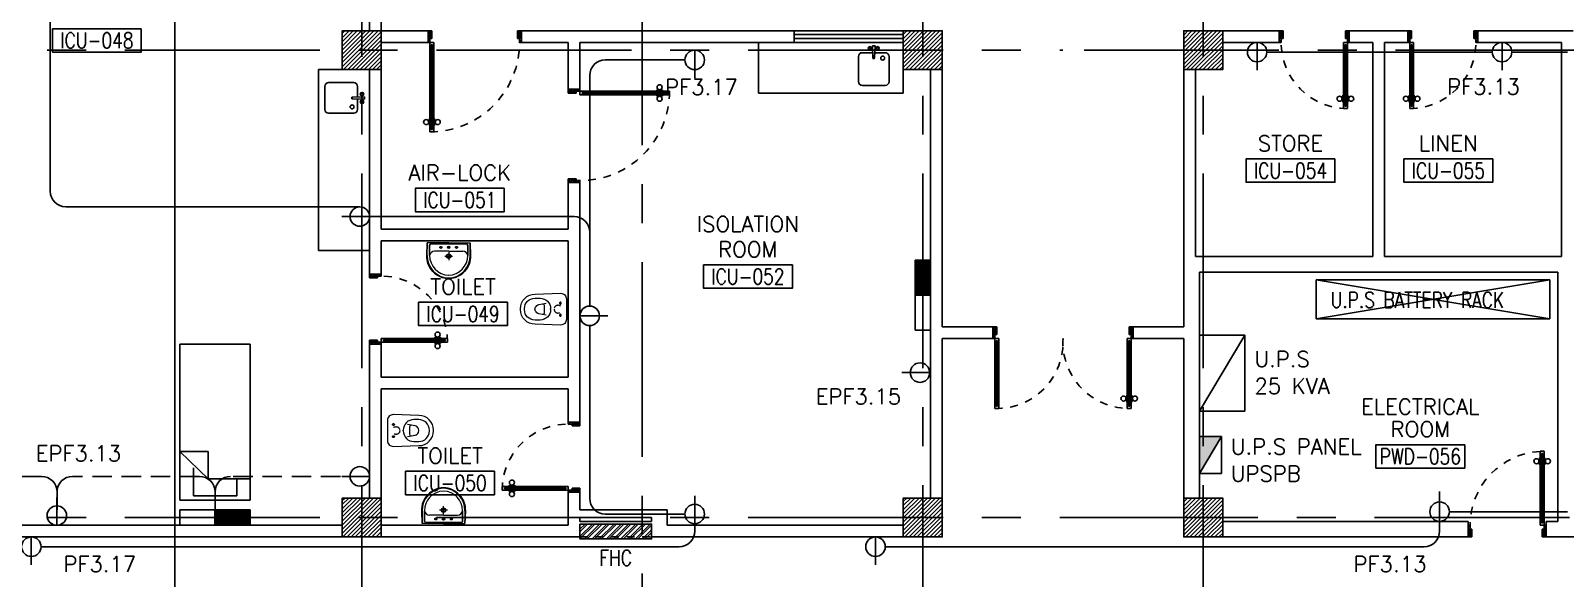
# Model space of a CAD drawing. Extents: x -0.4 to 91.9, y -1.1 to 78.4.
# Drawn here: x 55.14 to 74.84, y 36.19 to 43.22 of the extents above; entities that cross this region are included whole.
import ezdxf
from ezdxf.enums import TextEntityAlignment as Align

# ---------------------------------------------------------------- set-up
doc = ezdxf.new("R2010")
doc.units = 0
doc.header["$MEASUREMENT"] = 0
for name, pattern in [('CENTERX2', [4, 2.5, -0.5, 0.5, -0.5]), ('DASHED', [0.75, 0.5, -0.25]), ('HIDDEN', [0.375, 0.25, -0.125]), ('HIDDEN2', [0.1875, 0.125, -0.0625])]:
    doc.linetypes.add(name, pattern=pattern)
doc.layers.get('0').update_dxf_attribs({"color": 11, "linetype": 'CONTINUOUS'})
for name, color, linetype in [('ALM', 11, 'CONTINUOUS'), ('AXES', 11, 'CENTERX2'), ('COL', 11, 'CONTINUOUS'), ('DOOR', 11, 'CONTINUOUS'), ('E-CLINE', 2, 'CONTINUOUS'), ('E-HLINE', 2, 'HIDDEN'), ('E-PANELBX', 3, 'CONTINUOUS'), ('E-SOCKETS', 4, 'CONTINUOUS'), ('E-TEXT', 4, 'CONTINUOUS'), ('FHC', 11, 'CONTINUOUS'), ('FIX', 11, 'CONTINUOUS'), ('FUR', 11, 'CONTINUOUS'), ('HAT', 11, 'CONTINUOUS'), ('NON-MEDICAL', 11, 'CONTINUOUS'), ('RM-BOX', 11, 'CONTINUOUS'), ('RM-NAME', 11, 'CONTINUOUS'), ('RM-NO', 11, 'CONTINUOUS'), ('SUNI-FUR', 11, 'CONTINUOUS'), ('WALL', 11, 'CONTINUOUS'), ('WIN', 11, 'CONTINUOUS')]:
    doc.layers.add(name, color=color, linetype=linetype)
doc.styles.add('ROMANS', font='ROMANS.shx', dxfattribs={"width": 0.6})

# ---------------------------------------------------------------- blocks, each defined once
blk = doc.blocks.new('*X17')
at = {"color": 0}
for p, q in [((80579, 149522), (81047, 149990)), ((80579, 149575), (80994, 149990)), ((80579, 149628), (80941, 149990)), ((80579, 149681), (80888, 149990)), ((80579, 149734), (80835, 149990)), ((80579, 149787), (80782, 149990)), ((80579, 149840), (80729, 149990)), ((80579, 149893), (80676, 149990)), ((80579, 149946), (80623, 149990)), ((80600, 149490), (81079, 149969)), ((80653, 149490), (81079, 149916)), ((80706, 149490), (81079, 149863)), ((80759, 149490), (81079, 149810)), ((80812, 149490), (81079, 149757)), ((80865, 149490), (81079, 149704)), ((80918, 149490), (81079, 149651)), ((80971, 149490), (81079, 149598)), ((81024, 149490), (81079, 149545)), ((81077, 149490), (81079, 149492))]:
    blk.add_line(p, q, dxfattribs=at)
blk = doc.blocks.new('*X16')
at = {"color": 0}
for p, q in [((84179, 149516), (84653, 149990)), ((84179, 149569), (84600, 149990)), ((84179, 149622), (84547, 149990)), ((84179, 149675), (84494, 149990)), ((84179, 149728), (84441, 149990)), ((84179, 149781), (84388, 149990)), ((84179, 149834), (84335, 149990)), ((84179, 149887), (84282, 149990)), ((84179, 149940), (84229, 149990)), ((84206, 149490), (84679, 149963)), ((84259, 149490), (84679, 149910)), ((84312, 149490), (84679, 149857)), ((84365, 149490), (84679, 149804)), ((84418, 149490), (84679, 149751)), ((84471, 149490), (84679, 149698)), ((84524, 149490), (84679, 149645)), ((84577, 149490), (84679, 149592)), ((84630, 149490), (84679, 149539))]:
    blk.add_line(p, q, dxfattribs=at)
blk = doc.blocks.new('*X15')
at = {"color": 0}
for p, q in [((80579, 155515), (81054, 155990)), ((80579, 155568), (81001, 155990)), ((80579, 155621), (80948, 155990)), ((80579, 155674), (80895, 155990)), ((80579, 155727), (80842, 155990)), ((80579, 155780), (80789, 155990)), ((80579, 155833), (80736, 155990)), ((80579, 155886), (80683, 155990)), ((80579, 155939), (80630, 155990)), ((80607, 155490), (81079, 155962)), ((80660, 155490), (81079, 155909)), ((80713, 155490), (81079, 155856)), ((80766, 155490), (81079, 155803)), ((80819, 155490), (81079, 155750)), ((80872, 155490), (81079, 155697)), ((80925, 155490), (81079, 155644)), ((80978, 155490), (81079, 155591)), ((81031, 155490), (81079, 155538))]:
    blk.add_line(p, q, dxfattribs=at)
blk = doc.blocks.new('*X14')
at = {"color": 0}
for p, q in [((84179, 155509), (84660, 155990)), ((84179, 155562), (84607, 155990)), ((84179, 155615), (84554, 155990)), ((84179, 155668), (84501, 155990)), ((84179, 155721), (84448, 155990)), ((84179, 155774), (84395, 155990)), ((84179, 155827), (84342, 155990)), ((84179, 155880), (84289, 155990)), ((84179, 155933), (84236, 155990)), ((84179, 155986), (84183, 155990)), ((84213, 155490), (84679, 155956)), ((84266, 155490), (84679, 155903)), ((84319, 155490), (84679, 155850)), ((84372, 155490), (84679, 155796)), ((84426, 155490), (84679, 155743)), ((84479, 155490), (84679, 155690)), ((84532, 155490), (84679, 155637)), ((84585, 155490), (84679, 155584)), ((84638, 155490), (84679, 155531))]:
    blk.add_line(p, q, dxfattribs=at)
blk = doc.blocks.new('COL50')
at = {"layer": 'COL'}
blk.add_lwpolyline([(-250, 250), (-250, -250), (250, -250), (250, 250)], close=True, dxfattribs=at)
blk = doc.blocks.new('RM1')
at = {"layer": 'RM-BOX'}
blk.add_lwpolyline([(570, -200), (-570, -200), (-570, -500), (570, -500)], close=True, dxfattribs=at)
at = {"layer": 'RM-NAME', "style": 'ROMANS'}
for tag, p in [('ROOMNAME1', (0, 324)), ('ROOMNAME2', (0, 0))]:
    blk.add_attdef(tag, text='', height=200, dxfattribs=at).set_placement(p, align=Align.MIDDLE)
at = {"layer": 'RM-NO', "style": 'ROMANS', "width": 0.8}
blk.add_attdef('ROOMNO', text='', height=200, dxfattribs=at).set_placement((0, -350), align=Align.MIDDLE)
blk = doc.blocks.new('DOOR90')
at = {"layer": 'DOOR', "color": 0, "linetype": 'ByBlock'}
for p, q in [((-150, 0), (-150, -25)), ((-150, 0), (0, 0)), ((0, -50), (0, 0)), ((-1000, -25), (-1000, -75)), ((-1000, -75), (-1000, -25)), ((-950, -25), (-1000, -25)), ((-950, -75), (-1000, -75)), ((-970, -42), (-970, -58)), ((-950, -42), (-970, -42)), ((-950, -58), (-970, -58)), ((-950, -25), (-950, -42)), ((-950, -58), (-950, -75)), ((-918, -25), (-918, -18)), ((-828, -18), (-918, -18)), ((-918, -75), (-918, -82)), ((-828, -82), (-918, -82)), ((-905, -18), (-905, -9)), ((-905, -9), (-840, -9)), ((-905, -18), (-840, -18)), ((-905, -82), (-905, -91)), ((-905, -82), (-840, -82)), ((-905, -91), (-840, -91)), ((-840, -18), (-840, -9)), ((-840, -82), (-840, -91)), ((-828, -25), (-828, -18)), ((-828, -75), (-828, -82)), ((-200, -42), (-200, -25)), ((-200, -25), (-150, -25)), ((-180, -42), (-200, -42)), ((-200, -75), (-200, -58)), ((-200, -58), (-180, -58)), ((-150, -75), (-200, -75)), ((-180, -58), (-180, -42)), ((-150, -75), (-150, -25)), ((-150, -25), (-100, -25)), ((-100, -25), (-100, -50)), ((-100, -50), (0, -50)), ((-150, -900), (-150, -875)), ((-150, -875), (-100, -875)), ((0, -900), (-150, -900)), ((-150, -900), (0, -900)), ((-100, -850), (0, -850)), ((-100, -875), (-100, -850)), ((0, -850), (0, -900))]:
    blk.add_line(p, q, dxfattribs=at)
at = {"layer": 'DOOR', "color": 9, "linetype": 'ByBlock'}
for p, q in [((0, -50), (-114, 0)), ((0, -50), (-40, 0)), ((0, -50), (-100, -37)), ((0, -850), (-114, -900)), ((0, -850), (-100, -863)), ((0, -850), (-40, -900))]:
    blk.add_line(p, q, dxfattribs=at)
at = {"layer": 'DOOR', "linetype": 'ByBlock'}
for p, q in [((-200, -25), (-950, -25)), ((-200, -42), (-950, -42)), ((-200, -58), (-950, -58)), ((-950, -75), (-200, -75))]:
    blk.add_line(p, q, dxfattribs=at)
at = {"layer": 'DOOR', "color": 0, "linetype": 'ByBlock'}
for centre in [(-873, 24), (-873, -124)]:
    blk.add_circle(centre, 32.4, dxfattribs=at)
at = {"layer": 'DOOR', "color": 9, "linetype": 'ByBlock'}
for centre, radius, start, end in [((0, -50), 154, 161.1053, 166.2858), ((0, -50), 134, 158.1598, 169.28), ((0, -50), 94.4, 148.0182, 180), ((0, -50), 74.4, 137.7764, 180), ((0, -50), 114, 154.0838, 167.3774), ((0, -50), 54.4, 113.2074, 180), ((0, -50), 34.4, 90, 180), ((0, -50), 14.4, 90, 180), ((0, -850), 154, 193.7142, 198.8947), ((0, -850), 134, 190.72, 201.8402), ((0, -850), 94.4, 180, 211.9818), ((0, -850), 74.4, 180, 222.2236), ((0, -850), 54.4, 180, 246.7926), ((0, -850), 34.4, 180, 270), ((0, -850), 14.4, 180, 270)]:
    blk.add_arc(centre, radius, start, end, dxfattribs=at)
at = {"layer": 'DOOR', "linetype": 'HIDDEN', "ltscale": 0.5}
blk.add_arc((-150, -25), 850, 180, 270, dxfattribs=at)
blk = doc.blocks.new('A$C272A55A0')
at = {"layer": 'DOOR', "color": 0, "linetype": 'ByBlock'}
for p, q in [((0, 900), (0, 1050)), ((50, 1050), (0, 1050)), ((50, 950), (50, 1050)), ((1750, 950), (1750, 1050)), ((1750, 1050), (1800, 1050)), ((1800, 1050), (1800, 900)), ((0, 900), (25, 900)), ((25, 950), (50, 950)), ((25, 900), (25, 950)), ((75, 900), (25, 900)), ((25, 850), (25, 900)), ((42, 850), (25, 850)), ((58, 870), (42, 870)), ((42, 870), (42, 850)), ((58, 850), (58, 870)), ((75, 850), (58, 850)), ((75, 900), (75, 850)), ((1725, 900), (1775, 900)), ((1725, 900), (1725, 850)), ((1725, 850), (1742, 850)), ((1742, 870), (1758, 870)), ((1742, 850), (1742, 870)), ((1775, 950), (1750, 950)), ((1758, 870), (1758, 850)), ((1758, 850), (1775, 850)), ((1775, 900), (1775, 950)), ((1800, 900), (1775, 900)), ((1775, 850), (1775, 900)), ((25, 50), (42, 50)), ((25, 50), (25, 0)), ((25, 0), (75, 0)), ((75, 0), (25, 0)), ((42, 50), (42, 30)), ((42, 30), (58, 30)), ((58, 50), (75, 50)), ((58, 50), (58, 30)), ((75, 50), (75, 0)), ((1718, 160), (1709, 160)), ((1709, 95), (1709, 160)), ((1718, 95), (1709, 95)), ((1725, 173), (1718, 173)), ((1718, 173), (1718, 83)), ((1718, 95), (1718, 160)), ((1725, 83), (1718, 83)), ((1742, 50), (1725, 50)), ((1725, 50), (1725, 0)), ((1775, 0), (1725, 0)), ((1725, 0), (1775, 0)), ((1742, 50), (1742, 30)), ((1758, 30), (1742, 30)), ((1775, 50), (1758, 50)), ((1758, 50), (1758, 30)), ((1775, 173), (1782, 173)), ((1775, 83), (1782, 83)), ((1775, 50), (1775, 0)), ((1782, 173), (1782, 83)), ((1782, 160), (1791, 160)), ((1782, 95), (1782, 160)), ((1782, 95), (1791, 95)), ((1791, 95), (1791, 160))]:
    blk.add_line(p, q, dxfattribs=at)
at = {"layer": 'DOOR', "color": 9, "linetype": 'ByBlock'}
for p, q in [((50, 1050), (0, 1010)), ((50, 1050), (0, 937)), ((50, 1050), (37, 950)), ((1750, 1050), (1800, 1010)), ((1750, 1050), (1800, 937)), ((1750, 1050), (1763, 950))]:
    blk.add_line(p, q, dxfattribs=at)
at = {"layer": 'DOOR', "linetype": 'ByBlock'}
for p, q in [((25, 850), (25, 50)), ((42, 850), (42, 50)), ((58, 850), (58, 50)), ((75, 50), (75, 850)), ((1725, 50), (1725, 850)), ((1742, 850), (1742, 50)), ((1758, 850), (1758, 50)), ((1775, 850), (1775, 50))]:
    blk.add_line(p, q, dxfattribs=at)
at = {"layer": 'DOOR', "color": 0, "linetype": 'ByBlock'}
for centre in [(1676, 128), (1824, 128)]:
    blk.add_circle(centre, 32.4, dxfattribs=at)
at = {"layer": 'DOOR', "color": 9, "linetype": 'ByBlock'}
for centre, radius, start, end in [((50, 1050), 54.4, 203.2074, 270), ((50, 1050), 74.4, 227.7764, 270), ((50, 1050), 34.4, 180, 270), ((50, 1050), 14.4, 180, 270), ((1750, 1050), 14.4, 270, 0), ((1750, 1050), 34.4, 270, 0), ((1750, 1050), 54.4, 270, 336.7926), ((1750, 1050), 74.4, 270, 312.2236), ((50, 1050), 94.4, 238.0182, 270), ((50, 1050), 114, 244.0838, 257.3774), ((50, 1050), 134, 248.1598, 259.28), ((50, 1050), 154, 251.1053, 256.2858), ((1750, 1050), 94.4, 270, 301.9818), ((1750, 1050), 114, 282.6226, 295.9162), ((1750, 1050), 134, 280.72, 291.8402), ((1750, 1050), 154, 283.7142, 288.8947)]:
    blk.add_arc(centre, radius, start, end, dxfattribs=at)
at = {"layer": 'DOOR', "linetype": 'HIDDEN', "ltscale": 0.5}
for centre, start, end in [((50, 851), 268.3174, 3.2965), ((1750, 851), 176.7035, 271.6826)]:
    blk.add_arc(centre, 851, start, end, dxfattribs=at)
at = {"layer": 'WALL', "linetype": 'ByBlock'}
blk.add_line((1800, 900), (1800, 1050), dxfattribs=at)
blk = doc.blocks.new('*X43')
at = {"color": 0}
for p, q in [((73379, 149535), (73834, 149990)), ((73379, 149588), (73781, 149990)), ((73379, 149641), (73728, 149990)), ((73379, 149694), (73675, 149990)), ((73379, 149747), (73622, 149990)), ((73379, 149800), (73569, 149990)), ((73379, 149853), (73516, 149990)), ((73379, 149906), (73463, 149990)), ((73379, 149959), (73410, 149990)), ((73387, 149490), (73879, 149982)), ((73440, 149490), (73879, 149929)), ((73493, 149490), (73879, 149876)), ((73546, 149490), (73879, 149822)), ((73599, 149490), (73879, 149769)), ((73653, 149490), (73879, 149716)), ((73706, 149490), (73879, 149663)), ((73759, 149490), (73879, 149610)), ((73812, 149490), (73879, 149557)), ((73865, 149490), (73879, 149504))]:
    blk.add_line(p, q, dxfattribs=at)
blk = doc.blocks.new('*X40')
at = {"color": 0}
for p, q in [((73379, 155527), (73842, 155990)), ((73379, 155580), (73789, 155990)), ((73379, 155633), (73736, 155990)), ((73379, 155686), (73683, 155990)), ((73379, 155739), (73629, 155990)), ((73379, 155793), (73576, 155990)), ((73379, 155846), (73523, 155990)), ((73379, 155899), (73470, 155990)), ((73379, 155952), (73417, 155990)), ((73395, 155490), (73879, 155974)), ((73448, 155490), (73879, 155921)), ((73501, 155490), (73879, 155868)), ((73554, 155490), (73879, 155815)), ((73607, 155490), (73879, 155762)), ((73660, 155490), (73879, 155709)), ((73713, 155490), (73879, 155656)), ((73766, 155490), (73879, 155603)), ((73819, 155490), (73879, 155550)), ((73872, 155490), (73879, 155497))]:
    blk.add_line(p, q, dxfattribs=at)
blk = doc.blocks.new('DOOR100')
at = {"layer": 'DOOR', "color": 0, "linetype": 'ByBlock'}
for p, q in [((-82, 1205), (-91, 1205)), ((-91, 1205), (-91, 1140)), ((-75, 1218), (-82, 1218)), ((-82, 1128), (-82, 1218)), ((-82, 1205), (-82, 1140)), ((-25, 1300), (-75, 1300)), ((-75, 1300), (-25, 1300)), ((-75, 1250), (-75, 1300)), ((-58, 1250), (-75, 1250)), ((-42, 1270), (-58, 1270)), ((-58, 1250), (-58, 1270)), ((-42, 1250), (-42, 1270)), ((-25, 1250), (-42, 1250)), ((-25, 1250), (-25, 1300)), ((-25, 1218), (-18, 1218)), ((-18, 1128), (-18, 1218)), ((-18, 1205), (-9, 1205)), ((-18, 1205), (-18, 1140)), ((-9, 1205), (-9, 1140)), ((-82, 1140), (-91, 1140)), ((-75, 1128), (-82, 1128)), ((-25, 1128), (-18, 1128)), ((-18, 1140), (-9, 1140)), ((-75, 200), (-58, 200)), ((-75, 150), (-75, 200)), ((-58, 200), (-58, 180)), ((-42, 200), (-25, 200)), ((-42, 180), (-42, 200)), ((-25, 200), (-25, 150)), ((-1200, 0), (-1200, 150)), ((-1200, 150), (-1175, 150)), ((-1200, 150), (-1200, 0)), ((-1150, 0), (-1200, 0)), ((-1175, 150), (-1175, 100)), ((-1175, 100), (-1150, 100)), ((-1150, 100), (-1150, 0)), ((-75, 150), (-25, 150)), ((-58, 180), (-42, 180)), ((-50, 100), (-50, 0)), ((-25, 100), (-50, 100)), ((-50, 0), (0, 0)), ((0, 150), (-25, 150)), ((-25, 150), (-25, 100)), ((0, 150), (0, 0))]:
    blk.add_line(p, q, dxfattribs=at)
at = {"layer": 'DOOR', "linetype": 'ByBlock'}
for p, q in [((-75, 1250), (-75, 200)), ((-58, 200), (-58, 1250)), ((-42, 200), (-42, 1250)), ((-25, 200), (-25, 1250)), ((0, 0), (0, 150))]:
    blk.add_line(p, q, dxfattribs=at)
at = {"layer": 'DOOR', "color": 9, "linetype": 'ByBlock'}
for p, q in [((-1150, 0), (-1200, 114)), ((-1150, 0), (-1200, 40)), ((-1150, 0), (-1163, 100)), ((-50, 0), (0, 114)), ((-50, 0), (-37, 100)), ((-50, 0), (0, 40))]:
    blk.add_line(p, q, dxfattribs=at)
at = {"layer": 'DOOR', "color": 0, "linetype": 'ByBlock'}
for centre in [(-124, 1173), (24, 1173)]:
    blk.add_circle(centre, 32.4, dxfattribs=at)
at = {"layer": 'DOOR', "linetype": 'HIDDEN', "ltscale": 0.5}
blk.add_arc((-25, 150), 1150, 90, 180.0001, dxfattribs=at)
at = {"layer": 'DOOR', "color": 9, "linetype": 'ByBlock'}
for centre, radius, start, end in [((-1150, 0), 154, 103.7142, 108.8947), ((-1150, 0), 134, 100.72, 111.8402), ((-1150, 0), 94.4, 90, 121.9818), ((-1150, 0), 74.4, 90, 132.2236), ((-1150, 0), 54.4, 90, 156.7926), ((-1150, 0), 34.4, 90, 180), ((-1150, 0), 14.4, 90, 180), ((-50, 0), 94.4, 58.0182, 90), ((-50, 0), 74.4, 47.7764, 90), ((-50, 0), 54.4, 23.2074, 90), ((-50, 0), 34.4, 0, 90), ((-50, 0), 14.4, 0, 90), ((-50, 0), 134, 68.1598, 79.28), ((-50, 0), 114, 64.0838, 77.3774), ((-50, 0), 154, 71.1053, 76.2858)]:
    blk.add_arc(centre, radius, start, end, dxfattribs=at)
blk = doc.blocks.new('DOOR-10')
at = {"layer": 'DOOR', "color": 0, "linetype": 'ByBlock'}
for p, q in [((-83, 1005), (-92, 1005)), ((-92, 1005), (-92, 940)), ((-76, 1018), (-83, 1018)), ((-83, 928), (-83, 1018)), ((-83, 1005), (-83, 940)), ((-26, 1100), (-76, 1100)), ((-76, 1100), (-26, 1100)), ((-76, 1050), (-76, 1100)), ((-59, 1050), (-76, 1050)), ((-43, 1070), (-59, 1070)), ((-59, 1050), (-59, 1070)), ((-43, 1050), (-43, 1070)), ((-26, 1050), (-43, 1050)), ((-26, 1050), (-26, 1100)), ((-26, 1018), (-18, 1018)), ((-18, 928), (-18, 1018)), ((-18, 1005), (-9, 1005)), ((-18, 1005), (-18, 940)), ((-9, 1005), (-9, 940)), ((-83, 940), (-92, 940)), ((-76, 928), (-83, 928)), ((-26, 928), (-18, 928)), ((-18, 940), (-9, 940)), ((-76, 200), (-59, 200)), ((-76, 150), (-76, 200)), ((-59, 200), (-59, 180)), ((-43, 200), (-26, 200)), ((-43, 180), (-43, 200)), ((-26, 200), (-26, 150)), ((-1001, 0), (-1001, 150)), ((-1001, 150), (-976, 150)), ((-1001, 150), (-1001, 0)), ((-951, 0), (-1001, 0)), ((-976, 150), (-976, 100)), ((-976, 100), (-951, 100)), ((-951, 100), (-951, 0)), ((-76, 150), (-26, 150)), ((-59, 180), (-43, 180)), ((-51, 100), (-51, 0)), ((-26, 100), (-51, 100)), ((-51, 0), (-1, 0)), ((-1, 150), (-26, 150)), ((-26, 150), (-26, 100))]:
    blk.add_line(p, q, dxfattribs=at)
at = {"layer": 'DOOR', "linetype": 'ByBlock'}
for p, q in [((-76, 1050), (-76, 200)), ((-59, 200), (-59, 1050)), ((-43, 200), (-43, 1050)), ((-26, 200), (-26, 1050))]:
    blk.add_line(p, q, dxfattribs=at)
at = {"layer": 'DOOR', "color": 9, "linetype": 'ByBlock'}
for p, q in [((-951, 0), (-1001, 114)), ((-951, 0), (-1001, 40)), ((-951, 0), (-964, 100)), ((-51, 0), (-1, 114)), ((-51, 0), (-37, 100)), ((-51, 0), (-1, 40)), ((-1, 0), (-1, 150))]:
    blk.add_line(p, q, dxfattribs=at)
at = {"layer": 'DOOR', "color": 0, "linetype": 'ByBlock'}
for centre in [(-124, 973), (23, 973)]:
    blk.add_circle(centre, 32.4, dxfattribs=at)
at = {"layer": 'DOOR', "linetype": 'HIDDEN', "ltscale": 0.5}
blk.add_arc((-23, 149), 952, 93.1482, 179.9482, dxfattribs=at)
at = {"layer": 'DOOR', "color": 9, "linetype": 'ByBlock'}
for centre, radius, start, end in [((-951, 0), 154, 103.7142, 108.8947), ((-951, 0), 134, 100.72, 111.8402), ((-951, 0), 94.4, 90, 121.9818), ((-951, 0), 74.4, 90, 132.2236), ((-951, 0), 54.4, 90, 156.7926), ((-951, 0), 34.4, 90, 180), ((-951, 0), 14.4, 90, 180), ((-51, 0), 94.4, 58.0182, 90), ((-51, 0), 74.4, 47.7764, 90), ((-51, 0), 54.4, 23.2074, 90), ((-51, 0), 34.4, 0, 90), ((-51, 0), 14.4, 0, 90), ((-51, 0), 134, 68.1598, 79.28), ((-51, 0), 114, 64.0838, 77.3774), ((-51, 0), 154, 71.1053, 76.2858)]:
    blk.add_arc(centre, radius, start, end, dxfattribs=at)
blk = doc.blocks.new('WC1')
at = {"layer": 'FIX', "lineweight": 20}
for p, q in [((-210, 204), (-538, 194)), ((-727, 5), (-727, -5)), ((-674, 5), (-674, -5)), ((-534, 24), (-540, 0)), ((-540, 0), (-534, -24)), ((-475, 141), (-538, 141)), ((-395, 76), (-490, 60)), ((-339, 5), (-339, -5)), ((-538, -141), (-475, -141)), ((-538, -194), (-210, -204)), ((-490, -60), (-395, -76))]:
    blk.add_line(p, q, dxfattribs=at)
at = {"layer": 'FIX', "linetype": 'Continuous', "lineweight": 20}
blk.add_line((-420, -47), (-420, 45), dxfattribs=at)
at = {"layer": 'FIX', "lineweight": 20}
blk.add_lwpolyline([(-213, -204), (-210, -204, 0.414214), (-137, -131), (-137, 0), (-137, 131, 0.414214), (-210, 204)], format="xyb", dxfattribs=at)
at = {"layer": 'FIX', "linetype": 'HIDDEN2', "lineweight": 20, "ltscale": 0.3}
blk.add_circle((-245, 0), 49.8, dxfattribs=at)
at = {"layer": 'FIX', "linetype": 'HIDDEN', "lineweight": 20, "ltscale": 0.05}
for centre in [(-213, 78), (-213, -77)]:
    blk.add_circle(centre, 11.6, dxfattribs=at)
at = {"layer": 'FIX', "lineweight": 20}
for centre, radius, start, end in [((-538, 5), 189, 90, 180), ((-538, 5), 136, 90, 180), ((-473, -7), 68.2, 128.9242, 152.8468), ((-464, -18), 82, 108.496, 128.9242), ((-475, 5), 136, 360, 90), ((-538, -5), 189, 180, 270), ((-538, -5), 136, 180, 270), ((-473, 7), 68.2, 207.1532, 231.0758), ((-464, 18), 82, 231.0758, 251.504), ((-475, -5), 136, 270, 0)]:
    blk.add_arc(centre, radius, start, end, dxfattribs=at)
at = {"layer": 'FIX', "linetype": 'Continuous', "lineweight": 20}
for centre, start, end in [((-443, 46), 357.6662, 91.6121), ((-442, -46), 268.3879, 2.3338)]:
    blk.add_arc(centre, 22.3, start, end, dxfattribs=at)
blk = doc.blocks.new('LAV1')
at = {"layer": 'FIX', "linetype": 'ByBlock', "ltscale": 0.3}
for p, q in [((-280, 210), (-275, 50)), ((-245, 210), (-245, 85)), ((245, 210), (245, 85)), ((280, 210), (275, 50)), ((0, 60), (-220, 60)), ((0, 60), (220, 60))]:
    blk.add_line(p, q, dxfattribs=at)
at = {"layer": 'FIX', "linetype": 'Continuous', "lineweight": 20}
for p, q in [((-275, 210), (-275, 50)), ((275, 210), (275, 50)), ((0, 50), (-275, 50)), ((0, 50), (-252, 50)), ((0, 155), (-181, 155)), ((0, 155), (181, 155)), ((0, 50), (252, 50)), ((0, 50), (275, 50))]:
    blk.add_line(p, q, dxfattribs=at)
at = {"layer": 'FIX', "linetype": 'DASHED', "lineweight": 20, "ltscale": 0.05}
for p, q in [((50, 220), (-50, 220)), ((0, 170), (0, 270)), ((0, 170), (0, 270))]:
    blk.add_line(p, q, dxfattribs=at)
at = {"layer": 'FIX', "lineweight": 20}
for p, q in [((16, 107), (-15, 107)), ((0, 92), (0, 123))]:
    blk.add_line(p, q, dxfattribs=at)
for centre, radius in [((0, 220), 29.5), ((0, 220), 22.5), ((0, 107), 15.5)]:
    blk.add_circle(centre, radius, dxfattribs=at)
at = {"layer": 'FIX', "linetype": 'HIDDEN', "lineweight": 20, "ltscale": 0.05}
for centre in [(-100, 107), (100, 107)]:
    blk.add_circle(centre, 12.4, dxfattribs=at)
at = {"layer": 'FIX', "linetype": 'ByBlock', "ltscale": 0.3}
for centre, radius, start, end in [((7, 220), 287, 91.3776, 182.0064), ((-7, 220), 287, 357.9936, 88.6224), ((-220, 85), 24.9, 179.7021, 269.9486), ((220, 85), 24.9, 270.0514, 0.2979)]:
    blk.add_arc(centre, radius, start, end, dxfattribs=at)
at = {"layer": 'FIX', "linetype": 'Continuous', "lineweight": 20}
for centre, radius, start, end in [((8, 217), 283, 91.6988, 181.351), ((8, 212), 253, 91.7328, 180.4884), ((-8, 217), 283, 358.649, 88.3012), ((-8, 212), 253, 359.5116, 88.2672), ((-179, 222), 66.9, 190.2006, 268.0786), ((179, 222), 66.9, 271.9214, 349.7994)]:
    blk.add_arc(centre, radius, start, end, dxfattribs=at)
blk = doc.blocks.new('BHU')
at = {"color": 8}
for p, q in [((0, -311), (145, 1)), ((0, -340), (159, 1)), ((0, -370), (173, 1)), ((0, -399), (187, 1)), ((0, -281), (132, 1)), ((0, -251), (118, 1)), ((0, -15), (7, 1)), ((0, -44), (21, 1)), ((0, -74), (35, 1)), ((0, -104), (49, 1)), ((0, -133), (63, 1)), ((0, -163), (76, 1)), ((0, -192), (90, 1)), ((0, -222), (104, 1)), ((0, -429), (199, -1)), ((4, -450), (199, -31)), ((18, -450), (199, -61)), ((32, -450), (199, -90)), ((45, -450), (199, -120)), ((59, -450), (199, -149)), ((73, -450), (199, -179)), ((87, -450), (199, -208)), ((101, -450), (199, -238)), ((114, -450), (199, -268)), ((128, -450), (199, -297)), ((142, -450), (199, -327)), ((156, -450), (199, -356)), ((169, -450), (199, -386)), ((183, -450), (199, -416)), ((197, -450), (199, -445))]:
    blk.add_line(p, q, dxfattribs=at)
at = {"layer": 'E-SOCKETS'}
for p, q in [((0, 450), (199, 450)), ((0, -450), (0, 450)), ((199, 450), (199, -450))]:
    blk.add_line(p, q, dxfattribs=at)
at = {"layer": 'E-SOCKETS', "color": 4}
for p, q in [((0, 1), (199, 1)), ((0, -450), (199, -450))]:
    blk.add_line(p, q, dxfattribs=at)

msp = doc.modelspace()

# ---------------------------------------------------------------- hatches: boundary and pattern name
at = {"layer": 'E-PANELBX'}
h = msp.add_hatch(color=256, dxfattribs=at)
h.paths.add_polyline_path([(70.425, 38.0114), (70.19, 38.0114), (70.19, 37.6197)])
h.paths.add_polyline_path([(70.19, 38.0114), (70.14, 38.0114), (70.14, 37.5364), (70.19, 37.6197)])
at = {"layer": 'FHC', "linetype": 'ByBlock', "ltscale": 0.3}
h = msp.add_hatch(dxfattribs=at)
h.set_pattern_fill('ANSI32', color=11, scale=0.175, style=0)
h.set_pattern_definition([(45, (-170.00618, 5.643995), (-0.046403883, 0.046403883), []), (45, (-169.975246, 5.643995), (-0.046403883, 0.046403883), [])])
h.paths.add_polyline_path([(63.11, 36.695), (63.11, 36.885), (62.19, 36.885), (62.19, 36.695)])
h.paths.add_polyline_path([(61.9774, 36.2739), (61.9774, 36.6947), (62.2399, 36.6947), (62.2399, 36.2739)], flags=9)

# ---------------------------------------------------------------- linework, layer by layer
at = {"layer": 'ALM', "linetype": 'ByBlock'}
msp.add_line((66.34, 36.72), (66.59, 36.72), dxfattribs=at)
msp.add_line((66.34, 36.72), (66.59, 36.72), dxfattribs=at)
at = {"layer": 'AXES'}
for p, q in [((59.39, -1.1143), (59.39, 77.6984)), ((66.59, -1.1143), (66.59, 77.6984)), ((66.59, -1.1143), (66.59, 77.6984)), ((70.19, -1.1143), (70.19, 77.6984)), ((70.19, -1.1143), (70.19, 77.6984)), ((62.99, 5.75), (62.99, 64.57)), ((0.35, 42.97), (68.39, 42.97)), ((91.1596, 42.97), (68.39, 42.97)), ((0.35, 36.97), (68.39, 36.97)), ((68.39, 36.97), (84.59, 36.97))]:
    msp.add_line(p, q, dxfattribs=at)
at = {"layer": 'E-CLINE', "color": 4, "linetype": 'ByBlock', "ltscale": 0.3}
for p, q in [((55.39, 47.42), (55.39, 41.1585)), ((71.0061, 42.945), (73.9006, 42.945)), ((74.1506, 42.945), (74.865, 42.945)), ((63.5379, 42.845), (62.515, 42.845)), ((62.315, 39.6847), (62.315, 42.645)), ((59.365, 40.9585), (55.59, 40.9585)), ((59.49, 40.8335), (62.115, 40.8335)), ((62.315, 37.215), (62.315, 39.4347)), ((73.3491, 37.045), (74.865, 37.045)), ((63.6629, 36.89), (63.6629, 36.795)), ((73.2241, 36.92), (73.2241, 36.795)), ((55.2729, 36.595), (63.4629, 36.595)), ((66.108, 36.595), (73.0241, 36.595))]:
    msp.add_line(p, q, dxfattribs=at)
at = {"layer": 'E-CLINE', "color": 4, "linetype": 'ByBlock'}
for p, q in [((55.4778, 37.2982), (55.4778, 37.0694)), ((57.5062, 37.2982), (57.5062, 37.0694)), ((63.5379, 37.015), (62.515, 37.015))]:
    msp.add_line(p, q, dxfattribs=at)
at = {"layer": 'E-CLINE', "color": 4, "linetype": 'ByBlock', "ltscale": 0.3}
for centre, start, end in [((62.515, 42.645), 90, 180), ((55.59, 41.1585), 180, 270), ((73.0241, 36.795), 270, 0)]:
    msp.add_arc(centre, 0.2, start, end, dxfattribs=at)
at = {"layer": 'E-CLINE', "color": 4, "linetype": 'ByBlock'}
for centre, start, end in [((62.115, 40.6335), 0, 90), ((55.2778, 37.2982), 0, 90), ((55.6778, 37.2982), 90, 180), ((57.3062, 37.2982), 0, 90), ((57.7062, 37.2982), 90, 180), ((62.515, 37.215), 180, 270), ((63.4629, 36.795), 270, 0)]:
    msp.add_arc(centre, 0.2, start, end, dxfattribs=at)
at = {"layer": 'E-HLINE', "color": 4}
for p, q in [((66.5903, 39.3735), (66.5903, 38.95)), ((55.2778, 37.4982), (54.4183, 37.4982)), ((57.3062, 37.4982), (55.6778, 37.4982)), ((59.49, 37.4982), (57.7062, 37.4982))]:
    msp.add_line(p, q, dxfattribs=at)
at = {"layer": 'E-PANELBX'}
for p, q in [((71.64, 40.02), (74.64, 40.02)), ((71.64, 40.02), (71.64, 39.52)), ((71.64, 39.52), (74.64, 40.02)), ((74.64, 39.52), (71.64, 40.02)), ((74.64, 40.02), (74.64, 39.52)), ((71.64, 39.52), (74.64, 39.52)), ((70.14, 38.3364), (70.14, 39.3114)), ((70.14, 39.3114), (70.725, 39.3114)), ((70.725, 39.3114), (70.14, 38.3364)), ((70.725, 39.3114), (70.725, 38.3364)), ((70.725, 38.3364), (70.14, 38.3364)), ((70.14, 37.5364), (70.14, 38.0114)), ((70.14, 38.0114), (70.425, 38.0114)), ((70.425, 38.0114), (70.14, 37.5364)), ((70.425, 38.0114), (70.425, 37.5364)), ((70.425, 37.5364), (70.14, 37.5364))]:
    msp.add_line(p, q, dxfattribs=at)
at = {"layer": 'E-SOCKETS'}
for p, q in [((63.6629, 42.97), (63.6629, 42.6117)), ((70.8811, 43.07), (70.8811, 42.7117)), ((74.0256, 43.07), (74.0256, 42.7117)), ((59.49, 40.8335), (59.1317, 40.8335)), ((62.19, 39.5597), (62.5483, 39.5597)), ((66.6797, 38.8301), (66.3214, 38.8301)), ((59.24, 37.4982), (59.1317, 37.4982)), ((55.476, 36.87), (55.476, 37.2283)), ((63.6629, 36.89), (63.6629, 37.2483)), ((73.2241, 36.92), (73.2241, 37.3022)), ((55.1479, 36.72), (55.1479, 36.3617)), ((65.983, 36.72), (65.983, 36.3617))]:
    msp.add_line(p, q, dxfattribs=at)
for centre in [(63.6629, 42.845), (70.8811, 42.945), (74.0256, 42.945), (59.365, 40.8335), (62.315, 39.5597), (66.5547, 38.8301), (59.365, 37.4982), (55.476, 36.995), (63.6629, 37.015), (73.2241, 37.045), (55.1479, 36.595), (65.983, 36.595)]:
    msp.add_circle(centre, 0.125, dxfattribs=at)
at = {"layer": 'FHC', "linetype": 'ByBlock', "ltscale": 0.3}
msp.add_lwpolyline([(62.19, 36.885), (63.11, 36.885), (63.11, 36.695), (62.19, 36.695)], close=True, dxfattribs=at)
at = {"layer": 'FUR'}
for p, q in [((57.0555, 37.1944), (57.0555, 39.1944)), ((57.0555, 39.1944), (57.9555, 39.1944)), ((57.9555, 39.1944), (57.9555, 37.1944)), ((57.0555, 37.8194), (57.4166, 37.8194)), ((57.4166, 37.466), (57.0555, 37.8194)), ((57.4166, 37.466), (57.4166, 37.8194)), ((57.2277, 37.2498), (57.2277, 37.6095)), ((57.9555, 37.466), (57.4166, 37.466)), ((57.7856, 37.466), (57.7856, 37.2498)), ((57.7856, 37.2498), (57.2277, 37.2498)), ((57.9555, 37.1944), (57.0555, 37.1944))]:
    msp.add_line(p, q, dxfattribs=at)
at = {"layer": 'NON-MEDICAL'}
for p, q in [((64.4836, 42.42), (64.4836, 43.07)), ((65.977, 43.0258), (65.9449, 43.0258)), ((65.9449, 43.0258), (65.951, 42.8705)), ((65.977, 43.0258), (65.9709, 42.8705)), ((65.7646, 42.8877), (65.7646, 42.5666)), ((65.951, 42.9376), (65.8145, 42.9376)), ((66.1074, 42.9376), (65.9709, 42.9376)), ((66.1573, 42.5666), (66.1573, 42.8877)), ((59.1351, 42.72), (58.8351, 42.72)), ((58.8351, 42.72), (58.8351, 40.3991)), ((59.2856, 42.5527), (58.9645, 42.5527)), ((66.3375, 42.42), (66.3375, 42.72)), ((58.9146, 42.5028), (58.9146, 42.2099)), ((59.4236, 42.3724), (59.2684, 42.3663)), ((59.3355, 42.3663), (59.3355, 42.5028)), ((59.4236, 42.3403), (59.4236, 42.3724)), ((64.4836, 42.42), (66.3375, 42.42)), ((65.8145, 42.5168), (66.1074, 42.5168)), ((58.9645, 42.16), (59.2856, 42.16)), ((59.4236, 42.3403), (59.2684, 42.3464)), ((59.3355, 42.2099), (59.3355, 42.3464)), ((59.4851, 40.3991), (58.8351, 40.3991))]:
    msp.add_line(p, q, dxfattribs=at)
for centre, radius in [((65.9112, 42.9947), 0.0217), ((65.9112, 42.9947), 0.014), ((66.0107, 42.9947), 0.0217), ((66.0107, 42.9947), 0.014), ((66.0754, 42.8682), 0.0255), ((59.3926, 42.4061), 0.0217), ((59.3926, 42.4061), 0.014), ((59.266, 42.2419), 0.0255), ((59.3926, 42.3066), 0.0217), ((59.3926, 42.3066), 0.014)]:
    msp.add_circle(centre, radius, dxfattribs=at)
for centre, radius, start, end in [((65.8145, 42.8877), 0.0499, 90, 180), ((65.961, 42.8705), 0.00997, 180, 0), ((66.1074, 42.8877), 0.0499, 0, 90), ((58.9645, 42.5028), 0.0499, 90, 180), ((59.2856, 42.5028), 0.0499, 0, 90), ((65.8145, 42.5666), 0.0499, 180, 270), ((66.1074, 42.5666), 0.0499, 270, 0), ((59.2684, 42.3564), 0.00997, 90, 270), ((58.9645, 42.2099), 0.0499, 180, 270), ((59.2856, 42.2099), 0.0499, 270, 0)]:
    msp.add_arc(centre, radius, start, end, dxfattribs=at)
at = {"layer": 'SUNI-FUR', "linetype": 'Continuous'}
msp.add_line((56.99, 5.75), (56.99, 64.57), dxfattribs=at)
at = {"layer": 'WALL', "linetype": 'ByBlock'}
for p, q in [((59.49, 43.6075), (59.49, 43.22)), ((59.64, 43.6075), (59.64, 43.22)), ((59.64, 43.22), (60.24, 43.22)), ((60.24, 43.07), (60.24, 43.22)), ((61.44, 43.07), (61.44, 43.22)), ((61.44, 43.22), (64.94, 43.22)), ((64.94, 43.07), (64.94, 43.22)), ((70.19, 43.22), (71.165, 43.22)), ((71.165, 43.22), (71.165, 43.07)), ((72.065, 43.22), (72.065, 43.07)), ((72.065, 43.22), (72.815, 43.22)), ((72.815, 43.22), (72.815, 43.07)), ((73.715, 43.22), (73.715, 43.07)), ((73.715, 43.22), (74.94, 43.22)), ((59.64, 43.07), (60.24, 43.07)), ((61.44, 43.07), (62.04, 43.07)), ((62.19, 43.07), (64.94, 43.07)), ((70.44, 43.07), (71.165, 43.07)), ((72.065, 43.07), (72.365, 43.07)), ((72.365, 43.07), (72.365, 40.32)), ((72.515, 43.07), (72.515, 40.32)), ((72.515, 43.07), (72.815, 43.07)), ((73.715, 43.07), (74.79, 43.07)), ((74.79, 43.07), (74.79, 40.32)), ((66.69, 37.22), (66.69, 42.72)), ((66.84, 39.42), (66.84, 42.72)), ((69.94, 42.7389), (69.94, 39.42)), ((70.09, 42.72), (70.09, 40.32)), ((62.04, 42.47), (62.19, 42.47)), ((62.04, 41.27), (62.19, 41.27)), ((59.64, 40.67), (62.04, 40.67)), ((59.64, 40.52), (62.04, 40.52)), ((70.09, 40.32), (72.365, 40.32)), ((72.515, 40.32), (74.79, 40.32)), ((59.64, 40.095), (59.49, 40.095)), ((70.14, 40.12), (74.74, 40.12)), ((70.14, 40.12), (70.14, 37.22)), ((74.74, 40.12), (74.74, 36.92)), ((67.49, 39.42), (66.84, 39.42)), ((67.49, 39.42), (67.49, 39.27)), ((67.49, 39.42), (67.49, 39.27)), ((69.94, 39.42), (69.29, 39.42)), ((69.29, 39.42), (69.29, 39.27)), ((69.29, 39.42), (69.29, 39.27)), ((66.84, 37.22), (66.84, 39.27)), ((67.49, 39.27), (66.84, 39.27)), ((69.94, 39.27), (69.29, 39.27)), ((69.94, 39.27), (69.94, 37.22)), ((59.64, 39.195), (59.49, 39.195)), ((59.64, 38.77), (62.04, 38.77)), ((59.64, 38.62), (62.04, 38.62)), ((62.04, 38.195), (62.19, 38.195)), ((62.04, 37.295), (62.19, 37.295)), ((62.19, 37.07), (63.31, 37.07)), ((59.64, 36.87), (62.04, 36.87)), ((62.19, 36.97), (63.11, 36.97)), ((62.19, 36.92), (63.11, 36.92)), ((62.19, 36.72), (62.19, 36.885)), ((63.11, 36.885), (63.11, 36.72)), ((63.31, 36.87), (66.34, 36.87)), ((70.44, 36.92), (73.59, 36.92)), ((74.59, 36.92), (74.74, 36.92)), ((59.64, 36.72), (62.19, 36.72)), ((63.11, 36.72), (66.34, 36.72)), ((70.44, 36.72), (73.59, 36.72)), ((74.59, 36.72), (77.14, 36.72))]:
    msp.add_line(p, q, dxfattribs=at)
at = {"layer": 'WALL'}
for p, q in [((62.04, 42.47), (62.04, 43.07)), ((62.19, 42.47), (62.19, 43.07)), ((59.49, 40.095), (59.49, 42.72)), ((59.64, 40.67), (59.64, 42.72)), ((62.04, 40.67), (62.04, 41.27)), ((62.19, 38.195), (62.19, 41.27)), ((59.64, 40.095), (59.64, 40.52)), ((62.04, 38.77), (62.04, 40.52)), ((59.49, 37.22), (59.49, 39.195)), ((59.64, 38.77), (59.64, 39.195)), ((59.64, 37.22), (59.64, 38.62)), ((62.04, 38.195), (62.04, 38.62)), ((62.04, 36.87), (62.04, 37.295)), ((62.19, 37.07), (62.19, 37.295)), ((63.31, 36.87), (63.31, 37.07)), ((59.14, 36.87), (52.49, 36.87)), ((62.19, 36.92), (62.19, 36.97)), ((63.11, 36.92), (63.11, 36.97)), ((73.59, 36.92), (73.59, 36.72)), ((74.59, 36.92), (74.59, 36.72)), ((59.14, 36.72), (52.49, 36.72))]:
    msp.add_line(p, q, dxfattribs=at)
at = {"layer": 'WALL', "color": 6, "linetype": 'ByBlock'}
msp.add_line((62.19, 36.885), (63.11, 36.885), dxfattribs=at)
at = {"layer": 'WALL', "color": 250, "linetype": 'HIDDEN', "ltscale": 0.25}
msp.add_line((62.19, 36.72), (63.11, 36.72), dxfattribs=at)
at = {"layer": 'WALL', "linetype": 'ByBlock', "ltscale": 0.3}
for points in [[(59.64, 43.22), (59.14, 43.22), (59.14, 42.72), (59.64, 42.72)], [(66.84, 43.22), (66.34, 43.22), (66.34, 42.72), (66.84, 42.72)], [(70.44, 43.22), (69.94, 43.22), (69.94, 42.72), (70.44, 42.72)], [(59.14, 36.72), (59.64, 36.72), (59.64, 37.22), (59.14, 37.22)], [(66.34, 36.72), (66.84, 36.72), (66.84, 37.22), (66.34, 37.22)], [(69.94, 36.72), (70.44, 36.72), (70.44, 37.22), (69.94, 37.22)]]:
    msp.add_lwpolyline(points, close=True, dxfattribs=at)
at = {"layer": 'WIN', "linetype": 'ByBlock'}
for p, q in [((64.94, 43.22), (66.34, 43.22)), ((64.94, 43.17), (66.34, 43.17)), ((64.94, 43.12), (66.34, 43.12)), ((64.94, 43.07), (66.34, 43.07))]:
    msp.add_line(p, q, dxfattribs=at)

# ---------------------------------------------------------------- block references
at = {"layer": 'COL', "xscale": 0.001, "yscale": 0.001, "zscale": 0.001}
for p in [(59.39, 42.97), (66.59, 42.97), (70.19, 42.97), (59.39, 36.97), (66.59, 36.97), (70.19, 36.97)]:
    msp.add_blockref('COL50', p, dxfattribs=at)
at = {"layer": 'DOOR', "color": 0, "linetype": 'ByBlock', "yscale": 0.001, "zscale": 0.001}
for name, p, xscale, rotation in [('DOOR100', (60.24, 43.22), 0.001, 180), ('DOOR90', (72.065, 43.22), -0.001, 270), ('DOOR90', (72.815, 43.22), 0.001, 90), ('DOOR100', (62.04, 42.47), -0.001, 270), ('DOOR90', (59.49, 39.195), 0.001, 180), ('DOOR90', (62.19, 37.295), -0.001, 180)]:
    msp.add_blockref(name, p, dxfattribs=dict(at, xscale=xscale, rotation=rotation))
at = {"layer": 'DOOR', "color": 0, "linetype": 'ByBlock', "xscale": 0.001, "yscale": 0.001, "zscale": 0.001}
for name, p in [('A$C272A55A0', (67.49, 38.3696)), ('DOOR-10', (74.5907, 36.72))]:
    msp.add_blockref(name, p, dxfattribs=at)
at = {"layer": 'E-CLINE', "yscale": 0.0009999999892897904, "zscale": 0.001}
for p, xscale, rotation in [((66.69, 39.8235), 0.0009999999892897904, 180), ((57.5055, 37.0694), -0.0009999999892897904, 89.99999999999999)]:
    msp.add_blockref('BHU', p, dxfattribs=dict(at, xscale=xscale, rotation=rotation))
at = {"layer": 'FIX', "linetype": 'ByBlock', "ltscale": 0.3, "xscale": 0.001, "yscale": 0.001, "zscale": 0.001, "rotation": 180}
msp.add_blockref('LAV1', (60.5052, 40.545), dxfattribs=at)
at = {"layer": 'FIX', "yscale": 0.001, "zscale": 0.001, "rotation": 180}
for p, xscale in [((62.1522, 39.645), -0.001), ((59.5833, 38.0868), 0.001)]:
    msp.add_blockref('WC1', p, dxfattribs=dict(at, xscale=xscale))
at = {"layer": 'FIX', "linetype": 'ByBlock', "ltscale": 0.3, "xscale": 0.001, "yscale": 0.001, "zscale": 0.001}
msp.add_blockref('LAV1', (60.439, 36.845), dxfattribs=at)
at = {"layer": 'HAT', "xscale": 0.001, "yscale": 0.001, "zscale": 0.001}
for name in ['*X40', '*X15', '*X14', '*X43', '*X17', '*X16']:
    msp.add_blockref(name, (-14.2392, -112.7697), dxfattribs=at)
at = {"layer": 'RM-NAME', "xscale": 0.001, "yscale": 0.001, "zscale": 0.001}
for p, values in [((55.9901, 43.4451), {'ROOMNO': 'ICU-048', 'ROOMNAME2': "KID'S ROOM", 'ROOMNAME1': '5-BEDS'}), ((71.3106, 41.7732), {'ROOMNO': 'ICU-054', 'ROOMNAME2': 'STORE'}), ((73.3357, 41.7732), {'ROOMNO': 'ICU-055', 'ROOMNAME2': 'LINEN'}), ((60.6485, 41.3964), {'ROOMNO': 'ICU-051', 'ROOMNAME2': 'AIR-LOCK'}), ((64.3461, 40.4135), {'ROOMNO': 'ICU-052', 'ROOMNAME2': 'ROOM', 'ROOMNAME1': 'ISOLATION'}), ((60.6895, 39.9331), {'ROOMNO': 'ICU-049', 'ROOMNAME2': 'TOILET'}), ((60.5229, 37.7631), {'ROOMNO': 'ICU-050', 'ROOMNAME2': 'TOILET'})]:
    msp.add_blockref('RM1', p, dxfattribs=at).add_auto_attribs(values)
at = {"layer": 'RM-NAME'}
ref = msp.add_blockref('RM1', (72.9767, 38.1044), dxfattribs=dict(at, xscale=0.001, yscale=0.001, zscale=0.001))
ref.add_attrib('ROOMNO', 'PWD-056', dxfattribs={"layer": 'RM-NO', "height": 0.2, "style": 'ROMANS', "width": 0.8}).set_placement((72.9767, 37.7544), align=Align.MIDDLE)
ref.add_attrib('ROOMNAME2', 'ROOM', dxfattribs={"height": 0.2, "style": 'ROMANS'}).set_placement((72.9767, 38.1044), align=Align.MIDDLE)
ref.add_attrib('ROOMNAME1', 'ELECTRICAL', dxfattribs={"height": 0.2, "style": 'ROMANS'}).set_placement((72.9767, 38.3927), align=Align.MIDDLE)

# ---------------------------------------------------------------- texts
at = {"layer": 'E-HLINE', "color": 4, "style": 'ROMANS', "width": 0.8}
msp.add_text('U.P.S BATTERY RACK', height=0.2, dxfattribs=at).set_placement((71.8249, 39.6633))
at = {"layer": 'E-HLINE', "color": 4, "style": 'ROMANS'}
for s, p in [('U.P.S', (70.8466, 38.904)), ('25 KVA', (70.8466, 38.558)), ('U.P.S PANEL', (70.5436, 37.7794)), ('UPSPB', (70.5436, 37.4334))]:
    msp.add_text(s, height=0.2, dxfattribs=at).set_placement(p)
at = {"layer": 'E-TEXT', "color": 4, "style": 'ROMANS'}
for s, p in [(' PF3.17', (63.1469, 42.3962)), (' PF3.13', (73.184, 42.4019)), ('EPF3.15', (65.2155, 38.424)), ('EPF3.13', (55.2052, 37.6927)), (' PF3.17', (55.4221, 36.2719)), (' PF3.13', (71.9828, 36.2719))]:
    msp.add_text(s, height=0.2, dxfattribs=at).set_placement(p)
at = {"layer": 'WALL', "color": 11, "style": 'ROMANS', "width": 0.8}
msp.add_text('FHC', height=0.2, dxfattribs=at).set_placement((62.4402, 36.3519))

doc.saveas('drawing.dxf')
